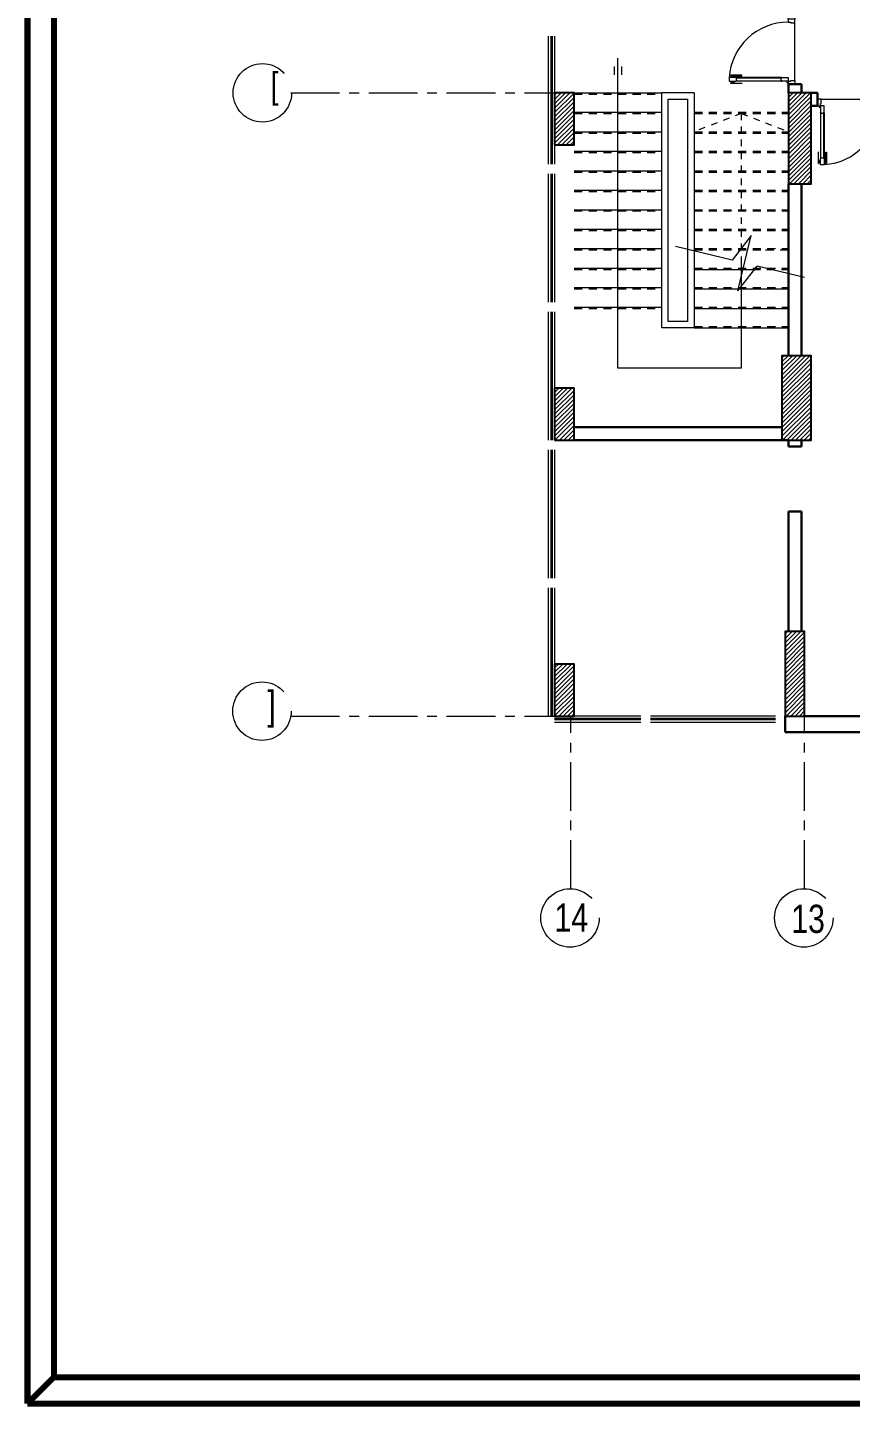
# Model space of a CAD drawing. Extents: x 847 to 949, y 444 to 823.
# Drawn here: x 847.5 to 860.18, y 668.1 to 689.3 of the extents above; entities that cross this region are included whole.
import ezdxf

# ---------------------------------------------------------------- set-up
doc = ezdxf.new("R2010")
doc.units = 0
doc.header["$MEASUREMENT"] = 0
for name, pattern in [('CENTERX2', [4, 2.5, -0.5, 0.5, -0.5]), ('HIDDEN', [0.375, 0.25, -0.125]), ('HIDDEN2', [0.1875, 0.125, -0.0625])]:
    doc.linetypes.add(name, pattern=pattern)
doc.layers.get('0').update_dxf_attribs({"linetype": 'CONTINUOUS', "lineweight": 30})
for name, color, linetype, lineweight in [('axis', 1, 'CENTERX2', 5), ('Column', 6, 'CONTINUOUS', 25), ('DOOR', 30, 'CONTINUOUS', 9), ('hatch', 252, 'CONTINUOUS', 9), ('PLAN-ELEV', 2, 'CONTINUOUS', 5), ('PLAN-HAND', 30, 'CONTINUOUS', 5), ('PLAN-STAIR', 3, 'CONTINUOUS', 9), ('PLAN-STAIR-HIDDEN', 1, 'HIDDEN2', 5), ('SEC-HT', 251, 'CONTINUOUS', 5), ('stairs', 50, 'CONTINUOUS', 9), ('txt in circle', 11, 'CONTINUOUS', 13), ('UG-BORDER', 20, 'CONTINUOUS', 80), ('Wall', 5, 'CONTINUOUS', 30), ('WINDOW', 4, 'CONTINUOUS', 5)]:
    doc.layers.add(name, color=color, linetype=linetype, lineweight=lineweight)
doc.styles.add('SOSA2', font='SOSA.shx', dxfattribs={"width": 0.8})
pattern_1 = [(45, (1091.426775, 364.369844), (-0.0336759605, 0.0336759605), [])]

# ---------------------------------------------------------------- blocks, each defined once
blk = doc.blocks.new('d3')
at = {"layer": 'DOOR', "color": 252}
for p, q in [((45.662, -61.505), (45.662, -60.806)), ((45.667, -60.806), (45.667, -61.505)), ((45.714, -60.806), (45.714, -61.505)), ((45.719, -61.505), (45.719, -60.806))]:
    blk.add_line(p, q, dxfattribs=at)
at = {"layer": 'DOOR', "color": 251}
blk.add_line((45.674, -61.711), (46.563, -61.711), dxfattribs=at)
at = {"layer": 'DOOR', "color": 1}
for points in [[(45.634, -60.895), (45.626, -60.895), (45.626, -60.722), (45.634, -60.722)], [(45.646, -60.74), (45.64, -60.74), (45.64, -60.76), (45.646, -60.76)], [(45.735, -60.74), (45.741, -60.74), (45.741, -60.76), (45.735, -60.76)], [(45.747, -60.895), (45.755, -60.895), (45.755, -60.722), (45.747, -60.722)]]:
    blk.add_lwpolyline(points, close=True, dxfattribs=at)
for points in [[(45.634, -60.74, -1), (45.64, -60.74), (45.64, -60.74), (45.64, -60.76), (45.64, -60.76, -1), (45.634, -60.76), (45.634, -60.76)], [(45.747, -60.74, 1), (45.741, -60.74), (45.741, -60.74), (45.741, -60.76), (45.741, -60.76, 1), (45.747, -60.76), (45.747, -60.76)]]:
    blk.add_lwpolyline(points, format="xyb", close=True, dxfattribs=at)
for points in [[(45.652, -60.767), (45.646, -60.767), (45.646, -60.733), (45.652, -60.733)], [(45.663, -60.778), (45.652, -60.778), (45.652, -60.722), (45.663, -60.722)], [(45.729, -60.767), (45.735, -60.767), (45.735, -60.733), (45.729, -60.733)]]:
    blk.add_lwpolyline(points, dxfattribs=at)
at = {"layer": 'DOOR', "color": 5}
for points in [[(45.667, -60.81), (45.667, -60.81, -1), (45.667, -60.801)], [(45.714, -60.81), (45.714, -60.81, 1), (45.714, -60.801)], [(45.667, -61.5), (45.667, -61.5, 1), (45.667, -61.51)], [(45.714, -61.5), (45.714, -61.5, -1), (45.714, -61.51)]]:
    blk.add_lwpolyline(points, format="xyb", close=True, dxfattribs=at)
for points in [[(45.667, -60.8), (45.667, -60.811), (45.714, -60.811), (45.714, -60.8), (45.718, -60.8), (45.718, -60.7), (45.718, -60.7), (45.663, -60.7), (45.663, -60.8)], [(45.618, -61.711), (45.618, -61.611), (45.663, -61.611), (45.663, -61.649), (45.674, -61.649), (45.674, -61.711)], [(45.667, -61.511), (45.667, -61.5), (45.714, -61.5), (45.714, -61.511), (45.718, -61.511), (45.718, -61.611), (45.718, -61.611), (45.663, -61.611), (45.663, -61.511)], [(46.618, -61.711), (46.618, -61.611), (46.574, -61.611), (46.574, -61.649), (46.563, -61.649), (46.563, -61.711)]]:
    blk.add_lwpolyline(points, close=True, dxfattribs=at)
blk.add_lwpolyline([(45.718, -60.778), (45.729, -60.778), (45.729, -60.722), (45.718, -60.722)], dxfattribs=at)
blk.add_circle((45.652, -61.6), 0.0111, dxfattribs=at)
at = {"layer": 'DOOR', "color": 252}
blk.add_arc((45.661, -61.611), 0.913, 360, 86.3977, dxfattribs=at)
blk = doc.blocks.new('d2')
at = {"layer": 'DOOR', "color": 251}
for p, q in [((91.315, -77.838), (92.204, -77.838)), ((93.204, -77.838), (92.315, -77.838))]:
    blk.add_line(p, q, dxfattribs=at)
at = {"layer": 'DOOR', "color": 252}
for p, q in [((91.303, -78.043), (91.303, -78.743)), ((91.308, -78.743), (91.308, -78.043)), ((91.355, -78.743), (91.355, -78.043)), ((91.36, -78.043), (91.36, -78.743)), ((93.159, -78.043), (93.159, -78.743)), ((93.164, -78.743), (93.164, -78.043)), ((93.21, -78.743), (93.21, -78.043)), ((93.215, -78.043), (93.215, -78.743))]:
    blk.add_line(p, q, dxfattribs=at)
at = {"layer": 'DOOR', "color": 5}
for points in [[(91.259, -77.838), (91.259, -77.938), (91.304, -77.938), (91.304, -77.9), (91.315, -77.9), (91.315, -77.838)], [(91.308, -78.038), (91.308, -78.049), (91.355, -78.049), (91.355, -78.038), (91.359, -78.038), (91.359, -77.938), (91.359, -77.938), (91.304, -77.938), (91.304, -78.038)], [(92.259, -77.838), (92.259, -77.938), (92.215, -77.938), (92.215, -77.9), (92.204, -77.9), (92.204, -77.838)], [(92.259, -77.838), (92.259, -77.938), (92.304, -77.938), (92.304, -77.9), (92.315, -77.9), (92.315, -77.838)], [(93.21, -78.038), (93.21, -78.049), (93.164, -78.049), (93.164, -78.038), (93.159, -78.038), (93.159, -77.938), (93.159, -77.938), (93.215, -77.938), (93.215, -78.038)], [(93.259, -77.838), (93.259, -77.938), (93.215, -77.938), (93.215, -77.9), (93.204, -77.9), (93.204, -77.838)], [(91.308, -78.749), (91.308, -78.738), (91.355, -78.738), (91.355, -78.749), (91.359, -78.749), (91.359, -78.849), (91.359, -78.849), (91.304, -78.849), (91.304, -78.749)], [(93.21, -78.749), (93.21, -78.738), (93.164, -78.738), (93.164, -78.749), (93.159, -78.749), (93.159, -78.849), (93.159, -78.849), (93.215, -78.849), (93.215, -78.749)]]:
    blk.add_lwpolyline(points, close=True, dxfattribs=at)
for points in [[(91.308, -78.048), (91.308, -78.048, -1), (91.308, -78.038)], [(91.355, -78.048), (91.355, -78.048, 1), (91.355, -78.038)], [(93.164, -78.048), (93.164, -78.048, -1), (93.164, -78.038)], [(93.21, -78.048), (93.21, -78.048, 1), (93.21, -78.038)], [(91.308, -78.738), (91.308, -78.738, 1), (91.308, -78.748)], [(91.355, -78.738), (91.355, -78.738, -1), (91.355, -78.748)], [(93.164, -78.738), (93.164, -78.738, 1), (93.164, -78.748)], [(93.21, -78.738), (93.21, -78.738, -1), (93.21, -78.748)]]:
    blk.add_lwpolyline(points, format="xyb", close=True, dxfattribs=at)
at = {"layer": 'DOOR', "color": 1}
for points in [[(91.275, -78.654), (91.267, -78.654), (91.267, -78.826), (91.275, -78.826)], [(91.287, -78.809), (91.281, -78.809), (91.281, -78.788), (91.287, -78.788)], [(91.376, -78.809), (91.382, -78.809), (91.382, -78.788), (91.376, -78.788)], [(91.388, -78.654), (91.396, -78.654), (91.396, -78.826), (91.388, -78.826)], [(93.131, -78.654), (93.123, -78.654), (93.123, -78.826), (93.131, -78.826)], [(93.143, -78.809), (93.136, -78.809), (93.136, -78.788), (93.143, -78.788)], [(93.231, -78.809), (93.238, -78.809), (93.238, -78.788), (93.231, -78.788)], [(93.243, -78.654), (93.251, -78.654), (93.251, -78.826), (93.243, -78.826)]]:
    blk.add_lwpolyline(points, close=True, dxfattribs=at)
for points in [[(91.275, -78.808, 1), (91.281, -78.808), (91.281, -78.808), (91.281, -78.789), (91.281, -78.789, 1), (91.275, -78.789), (91.275, -78.789)], [(91.388, -78.808, -1), (91.382, -78.808), (91.382, -78.808), (91.382, -78.789), (91.382, -78.789, -1), (91.388, -78.789), (91.388, -78.789)], [(93.131, -78.808, 1), (93.136, -78.808), (93.136, -78.808), (93.136, -78.789), (93.136, -78.789, 1), (93.131, -78.789), (93.131, -78.789)], [(93.243, -78.808, -1), (93.238, -78.808), (93.238, -78.808), (93.238, -78.789), (93.238, -78.789, -1), (93.243, -78.789), (93.243, -78.789)]]:
    blk.add_lwpolyline(points, format="xyb", close=True, dxfattribs=at)
for points in [[(91.293, -78.781), (91.287, -78.781), (91.287, -78.816), (91.293, -78.816)], [(91.304, -78.771), (91.293, -78.771), (91.293, -78.826), (91.304, -78.826)], [(91.37, -78.781), (91.376, -78.781), (91.376, -78.816), (91.37, -78.816)], [(93.148, -78.781), (93.143, -78.781), (93.143, -78.816), (93.148, -78.816)], [(93.215, -78.771), (93.226, -78.771), (93.226, -78.826), (93.215, -78.826)], [(93.226, -78.781), (93.231, -78.781), (93.231, -78.816), (93.226, -78.816)]]:
    blk.add_lwpolyline(points, dxfattribs=at)
at = {"layer": 'DOOR', "color": 5}
for points in [[(91.359, -78.771), (91.37, -78.771), (91.37, -78.826), (91.359, -78.826)], [(93.159, -78.771), (93.148, -78.771), (93.148, -78.826), (93.159, -78.826)]]:
    blk.add_lwpolyline(points, dxfattribs=at)
for centre in [(91.293, -77.949), (93.226, -77.949)]:
    blk.add_circle(centre, 0.0111, dxfattribs=at)
at = {"layer": 'DOOR', "color": 252}
for centre, start, end in [((91.302, -77.938), 273.6023, 0), ((93.217, -77.938), 180, 266.3977)]:
    blk.add_arc(centre, 0.913, start, end, dxfattribs=at)
blk = doc.blocks.new('fghh')
at = {"layer": 'hatch'}
for p, q in [((1434.894, 1497.176), (1434.61, 1497.792)), ((1435.256, 1497.18), (1434.656, 1496.903)), ((1434.656, 1496.903), (1434.894, 1497.176)), ((1435.256, 1497.18), (1435.018, 1496.907)), ((1435.256, 1496.392), (1435.018, 1496.907))]:
    blk.add_line(p, q, dxfattribs=at)
blk = doc.blocks.new('A$C11ED6BD5')
at = {"layer": 'axis', "color": 0, "ltscale": 0.3}
for p, q in [((-61.363, 9.85), (-57.3, 9.85)), ((-61.363, 0.25), (-57.3, 0.25)), ((-57.05, -2.411), (-57.05, 0.25)), ((-53.45, -2.411), (-53.45, 0.25))]:
    blk.add_line(p, q, dxfattribs=at)
at = {"layer": 'axis', "color": 0}
for centre in [(-61.801, 9.85), (-61.807, 0.325), (-57.063, -2.861), (-53.463, -2.861)]:
    blk.add_circle(centre, 0.45, dxfattribs=at)
at = {"layer": 'txt in circle', "color": 0, "ltscale": 0.01, "attachment_point": 5, "style": 'SOSA2'}
for s, insert, char_height in [('[', (-61.612, 9.91), 0.392), (']', (-61.66, 0.353), 0.435), ('14', (-57.043, -2.856), 0.4355), ('13', (-53.397, -2.878), 0.4355)]:
    blk.add_mtext(s, dxfattribs=dict(at, insert=insert, char_height=char_height))

msp = doc.modelspace()

# ---------------------------------------------------------------- hatches: boundary and pattern name
at = {"layer": 'hatch'}
h = msp.add_hatch(dxfattribs=at)
h.set_pattern_fill('ANSI31', color=252, scale=0.015, style=0)
h.set_pattern_definition(pattern_1)
h.paths.add_polyline_path([(855.62, 687.492), (855.92, 687.492), (855.92, 688.292), (855.62, 688.292)])
h = msp.add_hatch(dxfattribs=at)
h.set_pattern_fill('ANSI31', color=252, scale=0.015, style=0)
h.set_pattern_definition(pattern_1)
h.paths.add_polyline_path([(859.22, 686.892), (859.57, 686.892), (859.57, 688.292), (859.22, 688.292)])
h = msp.add_hatch(dxfattribs=at)
h.set_pattern_fill('ANSI31', color=252, scale=0.015, style=0)
h.set_pattern_definition(pattern_1)
h.paths.add_polyline_path([(859.12, 682.942), (859.57, 682.942), (859.57, 684.242), (859.12, 684.242)])
h = msp.add_hatch(dxfattribs=at)
h.set_pattern_fill('ANSI31', color=252, scale=0.015, style=0)
h.set_pattern_definition(pattern_1)
h.paths.add_polyline_path([(855.62, 682.942), (855.92, 682.942), (855.92, 683.742), (855.62, 683.742)])
h = msp.add_hatch(dxfattribs=at)
h.set_pattern_fill('ANSI31', color=252, scale=0.015, style=0)
h.set_pattern_definition(pattern_1)
h.paths.add_polyline_path([(859.17, 678.692), (859.47, 678.692), (859.47, 679.992), (859.17, 679.992)])
h = msp.add_hatch(dxfattribs=at)
h.set_pattern_fill('ANSI31', color=252, scale=0.015, style=0)
h.set_pattern_definition(pattern_1)
h.paths.add_polyline_path([(855.62, 678.692), (855.92, 678.692), (855.92, 679.492), (855.62, 679.492)])

# ---------------------------------------------------------------- linework, layer by layer
at = {"layer": 'Column', "color": 252}
for points in [[(855.62, 687.492), (855.92, 687.492), (855.92, 688.292), (855.62, 688.292)], [(859.22, 686.892), (859.57, 686.892), (859.57, 688.292), (859.22, 688.292)], [(859.12, 682.942), (859.57, 682.942), (859.57, 684.242), (859.12, 684.242)], [(855.62, 682.942), (855.92, 682.942), (855.92, 683.742), (855.62, 683.742)], [(859.17, 678.692), (859.47, 678.692), (859.47, 679.992), (859.17, 679.992)], [(855.62, 678.692), (855.92, 678.692), (855.92, 679.492), (855.62, 679.492)]]:
    msp.add_lwpolyline(points, close=True, dxfattribs=at)
at = {"layer": 'PLAN-ELEV', "color": 252}
for p, q in [((856.537, 688.698), (856.537, 688.569)), ((856.595, 684.052), (856.595, 688.825)), ((856.651, 688.698), (856.651, 688.569)), ((858.495, 685.731), (858.495, 684.052)), ((858.495, 684.052), (856.595, 684.052))]:
    msp.add_line(p, q, dxfattribs=at)
at = {"layer": 'PLAN-HAND', "color": 252}
for p, q in [((857.27, 684.672), (857.27, 688.292)), ((857.77, 688.292), (857.27, 688.292)), ((857.77, 688.292), (857.77, 684.672)), ((857.37, 684.772), (857.37, 688.192)), ((857.67, 686.075), (857.67, 688.192)), ((857.67, 684.772), (857.67, 686.075)), ((857.77, 684.672), (857.27, 684.672)), ((857.67, 684.772), (857.37, 684.772))]:
    msp.add_line(p, q, dxfattribs=at)
at = {"layer": 'PLAN-STAIR', "color": 252}
for p, q in [((855.92, 688.292), (857.27, 688.292)), ((857.37, 688.192), (857.67, 688.192)), ((855.92, 687.992), (857.27, 687.992)), ((855.92, 687.692), (857.27, 687.692)), ((855.92, 687.392), (857.27, 687.392)), ((855.92, 687.092), (857.27, 687.092)), ((855.92, 686.792), (857.27, 686.792)), ((855.92, 686.492), (857.27, 686.492)), ((855.92, 686.192), (857.27, 686.192)), ((855.92, 685.892), (857.27, 685.892)), ((855.92, 685.592), (857.27, 685.592)), ((857.77, 685.572), (858.663, 685.572)), ((855.92, 685.292), (857.27, 685.292)), ((857.77, 685.272), (859.223, 685.272)), ((855.92, 684.992), (857.27, 684.992)), ((857.77, 684.972), (859.223, 684.972)), ((857.77, 684.672), (859.223, 684.672))]:
    msp.add_line(p, q, dxfattribs=at)
at = {"layer": 'PLAN-STAIR-HIDDEN', "color": 252}
for p, q in [((855.92, 688.272), (857.27, 688.272)), ((855.92, 687.972), (857.27, 687.972)), ((857.77, 687.992), (859.22, 687.992)), ((857.77, 687.972), (859.22, 687.972)), ((855.92, 687.672), (857.27, 687.672)), ((857.77, 687.692), (859.22, 687.692)), ((857.77, 687.672), (859.22, 687.672)), ((855.92, 687.372), (857.27, 687.372)), ((857.77, 687.392), (859.22, 687.392)), ((857.77, 687.372), (859.22, 687.372)), ((855.92, 687.072), (857.27, 687.072)), ((857.77, 687.092), (859.22, 687.092)), ((857.77, 687.072), (859.22, 687.072)), ((857.77, 686.792), (859.223, 686.792)), ((855.92, 686.772), (857.27, 686.772)), ((857.77, 686.772), (859.223, 686.772)), ((855.92, 686.472), (857.27, 686.472)), ((857.77, 686.492), (859.223, 686.492)), ((857.77, 686.472), (859.223, 686.472)), ((855.92, 686.172), (857.27, 686.172)), ((857.77, 686.192), (859.223, 686.192)), ((857.77, 686.172), (859.223, 686.172)), ((855.92, 685.872), (857.27, 685.872)), ((857.77, 685.892), (859.223, 685.892)), ((857.77, 685.872), (858.87, 685.872)), ((858.87, 685.872), (859.223, 685.872)), ((855.92, 685.572), (857.27, 685.572)), ((857.77, 685.592), (859.223, 685.592)), ((858.663, 685.572), (859.223, 685.572)), ((855.92, 685.272), (857.27, 685.272)), ((857.77, 685.292), (859.223, 685.292)), ((855.92, 684.972), (857.27, 684.972)), ((857.77, 684.992), (859.223, 684.992)), ((857.77, 684.692), (859.223, 684.692))]:
    msp.add_line(p, q, dxfattribs=at)
at = {"layer": 'SEC-HT', "color": 252, "linetype": 'HIDDEN', "ltscale": 0.01}
for q in [(857.77, 687.692), (859.22, 687.692), (858.495, 685.731)]:
    msp.add_line((858.495, 687.972), q, dxfattribs=at)
at = {"layer": 'stairs', "color": 252, "linetype": 'HIDDEN', "ltscale": 0.01}
msp.add_line((859.106, 685.272), (859.12, 685.272), dxfattribs=at)
at = {"layer": 'UG-BORDER'}
for p, q in [((847.502, 744.801), (847.502, 668.101)), ((847.502, 668.101), (847.906, 668.506))]:
    msp.add_line(p, q, dxfattribs=at)
at = {"layer": 'UG-BORDER', "color": 7}
for p, q in [((847.502, 668.101), (847.502, 744.801)), ((847.906, 744.397), (847.906, 668.506)), ((847.906, 668.506), (943.098, 668.506)), ((847.502, 668.101), (943.502, 668.101))]:
    msp.add_line(p, q, dxfattribs=at)
at = {"layer": 'Wall', "color": 252, "linetype": 'Continuous'}
for p, q in [((859.22, 688.292), (859.22, 688.425)), ((859.42, 688.425), (859.22, 688.425)), ((859.42, 688.292), (859.42, 688.425)), ((859.67, 688.292), (859.567, 688.292)), ((859.67, 688.092), (859.67, 688.292)), ((859.67, 688.092), (859.567, 688.092)), ((855.92, 683.142), (859.12, 683.142)), ((855.92, 682.942), (859.22, 682.942)), ((859.22, 682.842), (859.42, 682.842)), ((859.22, 681.842), (859.42, 681.842)), ((859.17, 678.442), (859.17, 678.692)), ((864.07, 678.692), (859.47, 678.692)), ((864.495, 678.442), (859.17, 678.442))]:
    msp.add_line(p, q, dxfattribs=at)
at = {"layer": 'Wall', "color": 252, "linetype": 'Continuous', "elevation": -0.1}
for points in [[(859.22, 686.892), (859.22, 684.242)], [(859.42, 686.892), (859.42, 684.242)]]:
    msp.add_lwpolyline(points, dxfattribs=at)
at = {"layer": 'Wall', "color": 252, "linetype": 'Continuous'}
for points in [[(859.22, 682.942), (859.22, 682.842)], [(859.42, 682.942), (859.42, 682.842)], [(859.22, 681.842), (859.22, 679.992)], [(859.42, 681.842), (859.42, 679.992)]]:
    msp.add_lwpolyline(points, dxfattribs=at)
at = {"layer": 'WINDOW', "color": 252, "linetype": 'Continuous'}
for p, q in [((855.52, 689.167), (855.52, 687.192)), ((855.56, 689.167), (855.56, 687.192)), ((855.58, 689.167), (855.58, 687.192)), ((855.62, 689.167), (855.62, 687.192)), ((855.52, 687.042), (855.52, 685.067)), ((855.56, 687.042), (855.56, 685.067)), ((855.58, 687.042), (855.58, 685.067)), ((855.62, 687.042), (855.62, 685.067)), ((855.52, 684.917), (855.52, 682.942)), ((855.56, 684.917), (855.56, 682.942)), ((855.58, 684.917), (855.58, 682.942)), ((855.62, 684.917), (855.62, 682.942)), ((855.52, 682.792), (855.52, 680.817)), ((855.56, 682.792), (855.56, 680.817)), ((855.58, 682.792), (855.58, 680.817)), ((855.62, 682.792), (855.62, 680.817)), ((855.52, 680.667), (855.52, 678.692)), ((855.56, 680.667), (855.56, 678.692)), ((855.58, 680.667), (855.58, 678.692)), ((855.62, 680.667), (855.62, 678.692)), ((856.945, 678.692), (855.62, 678.692)), ((856.945, 678.652), (855.62, 678.652)), ((856.945, 678.632), (855.62, 678.632)), ((856.945, 678.592), (855.62, 678.592)), ((859.02, 678.692), (857.095, 678.692)), ((859.02, 678.652), (857.095, 678.652)), ((859.02, 678.632), (857.095, 678.632)), ((859.02, 678.592), (857.095, 678.592))]:
    msp.add_line(p, q, dxfattribs=at)

# ---------------------------------------------------------------- block references
at = {"color": 252, "linetype": 'Continuous', "rotation": 270}
msp.add_blockref('d2', (937.157, 781.685), dxfattribs=at)
at = {"color": 252, "linetype": 'Continuous', "xscale": -1, "rotation": 180}
msp.add_blockref('d3', (814.051, 626.481), dxfattribs=at)
at = {"layer": 'axis', "color": 252}
msp.add_blockref('A$C11ED6BD5', (912.92, 678.442), dxfattribs=at)
at = {"layer": 'hatch', "color": 252, "xscale": -1.327159507994789, "yscale": 1.327159507994789, "zscale": 1.327159507994789, "rotation": 101.2231120264299}
msp.add_blockref('fghh', (2436.708, 2940.36), dxfattribs=at)

doc.saveas('drawing.dxf')
